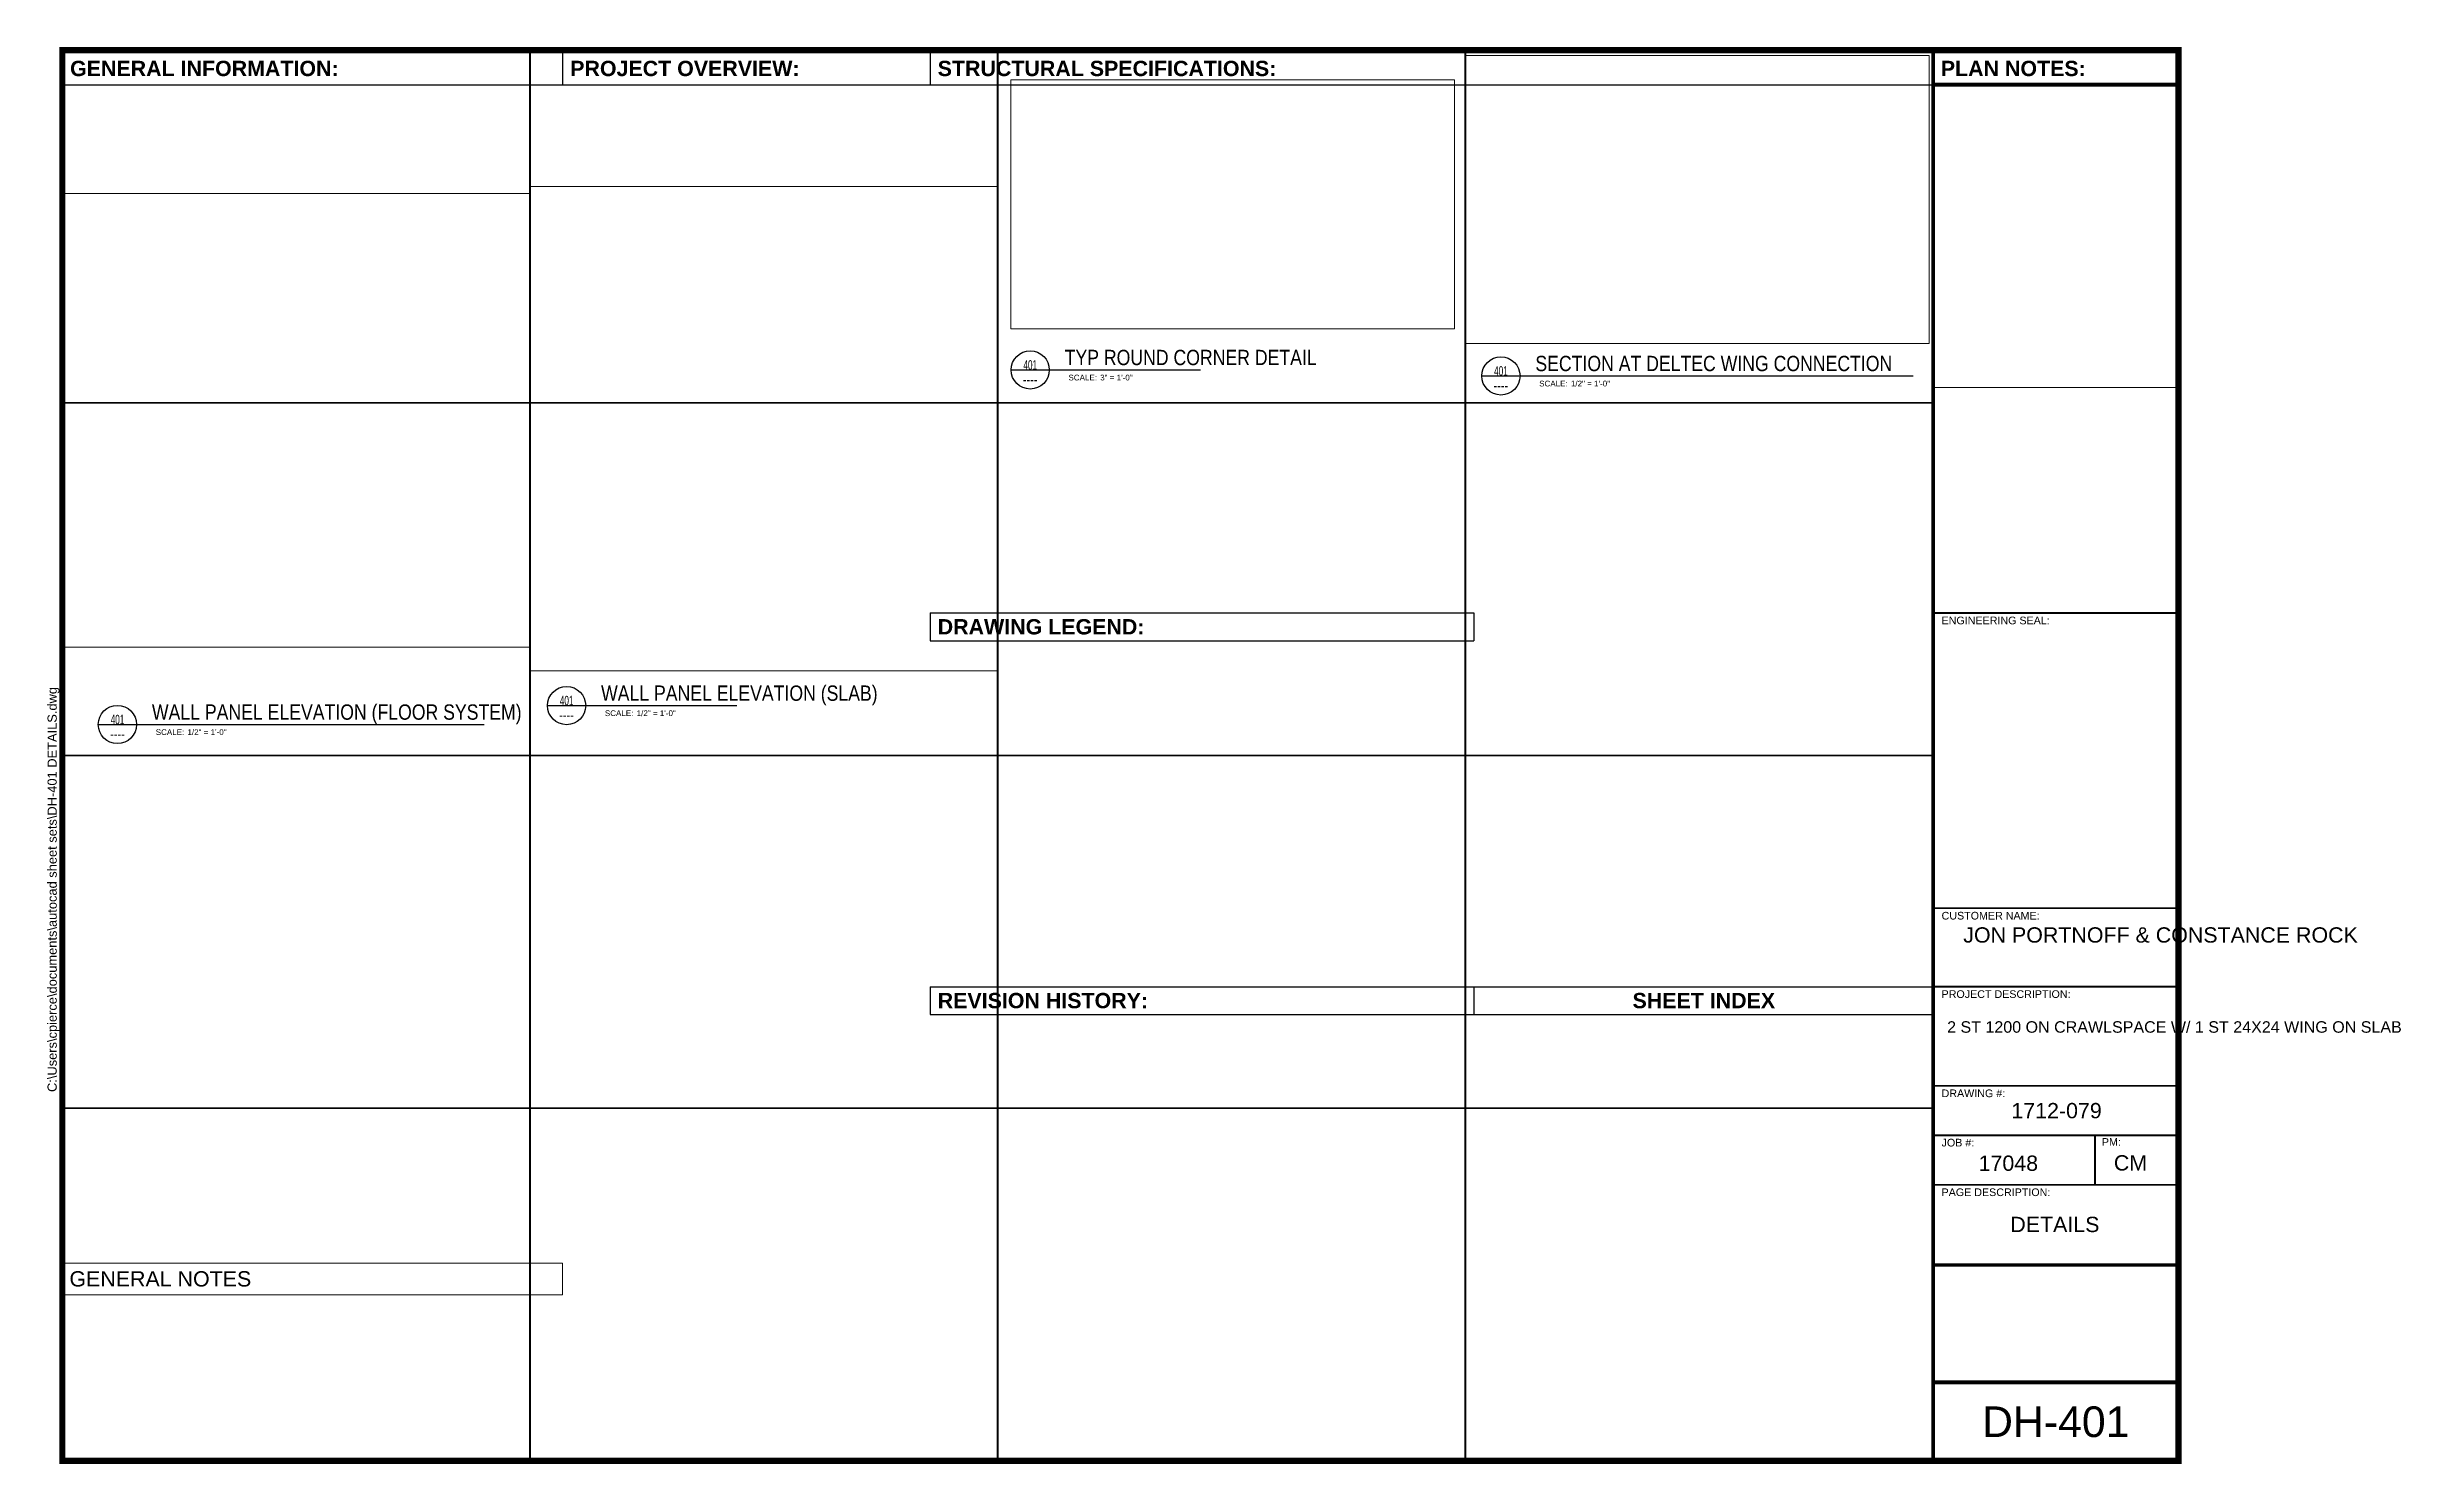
# Paper-space layout 'DH-401 DETAILS' of a CAD drawing. Header units: inches. Extents: x -0.2 to 38.2, y 0.2 to 23.3.
import ezdxf
from ezdxf.enums import TextEntityAlignment as Align

# ---------------------------------------------------------------- set-up
doc = ezdxf.new("R2010")
doc.units = ezdxf.units.IN
doc.header["$MEASUREMENT"] = 0
doc.set_wipeout_variables(frame=1)
doc.layers.add('VIEWPORT', color=14, linetype='Continuous', plot=False)
doc.styles.get("Standard").update_dxf_attribs({"font": 'arial.ttf'})
doc.styles.add('style1', font='arial.ttf')
doc.styles.add('style2', font='arialbd.ttf')
picture_1 = doc.add_image_def('image1.jpg', size_in_pixel=(1114, 539))

# ---------------------------------------------------------------- blocks, each defined once
blk = doc.blocks.new('*T13')
at = {"color": 0, "linetype": 'ByBlock', "lineweight": -2, "transparency": 16777216}
for p, q in [((0, 0), (16.39, 0)), ((0, 0), (0, -0.453)), ((8.877, 0), (8.877, -0.453)), ((16.39, 0), (16.39, -0.453)), ((0, -0.453), (16.39, -0.453))]:
    blk.add_line(p, q, dxfattribs=at)
at = {"color": 0, "transparency": 16777216, "char_height": 0.25, "style": 'style2'}
for s, insert, width, attachment_point in [('REVISION HISTORY:', (0.125, -0.227), 8.62669, 4), ('SHEET INDEX', (12.633, -0.227), 7.39302, 5)]:
    blk.add_mtext(s, dxfattribs=dict(at, insert=insert, width=width, attachment_point=attachment_point))
blk = doc.blocks.new('*T14')
at = {"layer": 'Defpoints', "color": 8, "linetype": 'ByBlock', "lineweight": 0, "transparency": 16777216}
for p, q in [((0, 0), (8.176, 0)), ((0, 0), (0, -0.521)), ((8.176, 0), (8.176, -0.521)), ((0, -0.521), (8.176, -0.521))]:
    blk.add_line(p, q, dxfattribs=at)
at = {"color": 0, "transparency": 16777216, "insert": (0.125, -0.26), "char_height": 0.25, "width": 7.92557, "attachment_point": 4, "style": 'style1'}
blk.add_mtext('GENERAL NOTES', dxfattribs=at)
blk = doc.blocks.new('*T15')
at = {"color": 0, "linetype": 'ByBlock', "lineweight": -2, "transparency": 16777216}
for p, q in [((0, 0), (30.542, 0)), ((0, 0), (0, -0.528)), ((8.165, 0), (8.165, -0.528)), ((14.165, 0), (14.165, -0.528)), ((30.542, 0), (30.542, -0.528)), ((0, -0.528), (30.542, -0.528))]:
    blk.add_line(p, q, dxfattribs=at)
at = {"color": 0, "transparency": 16777216, "char_height": 0.25, "attachment_point": 4, "style": 'style2'}
for s, insert, width in [('GENERAL INFORMATION:', (0.125, -0.264), 7.91507), ('PROJECT OVERVIEW:', (8.29, -0.264), 5.75), ('STRUCTURAL SPECIFICATIONS:', (14.29, -0.264), 16.12678)]:
    blk.add_mtext(s, dxfattribs=dict(at, insert=insert, width=width))
blk = doc.blocks.new('*T16')
at = {"color": 0, "linetype": 'ByBlock', "lineweight": -2, "transparency": 16777216}
for p, q in [((0, 0), (4.005, 0)), ((0, 0), (0, -0.528)), ((4.005, 0), (4.005, -0.528)), ((0, -0.528), (4.005, -0.528))]:
    blk.add_line(p, q, dxfattribs=at)
at = {"color": 0, "transparency": 16777216, "insert": (0.125, -0.264), "char_height": 0.25, "width": 3.75549, "attachment_point": 4, "style": 'style2'}
blk.add_mtext('PLAN NOTES:', dxfattribs=at)
blk = doc.blocks.new('*T17')
at = {"color": 0, "linetype": 'ByBlock', "lineweight": -2, "transparency": 16777216}
for p, q in [((0, 0), (8.877, 0)), ((0, 0), (0, -0.453)), ((8.877, 0), (8.877, -0.453)), ((0, -0.453), (8.877, -0.453))]:
    blk.add_line(p, q, dxfattribs=at)
at = {"color": 0, "transparency": 16777216, "insert": (0.125, -0.227), "char_height": 0.25, "width": 8.62669, "attachment_point": 4, "style": 'style2'}
blk.add_mtext('DRAWING LEGEND:', dxfattribs=at)
blk = doc.blocks.new('*U8')
at = {"const_width": 0.1}
blk.add_lwpolyline([(-0.055, -0.05), (34.492, -0.05), (34.492, 22.982), (-0.055, 22.982)], close=True, dxfattribs=at)
blk.add_lwpolyline([(-0.055, 22.982), (30.487, 22.982), (30.487, -0.05), (-0.055, -0.05)], close=True)
blk.add_lwpolyline([(-0.055, 22.982), (30.487, 22.982), (30.487, -0.05), (-0.055, -0.05)], close=True)
for points, const_width in [([(30.487, 22.982), (30.487, -0.05)], 0.0625), ([(30.487, 9.701), (30.487, 22.982)], 0.0469), ([(30.463, 22.418), (34.492, 22.418)], 0.0625), ([(30.487, 13.793), (34.492, 13.793)], 0.0312), ([(34.505, 8.974), (30.5, 8.974)], 0.0312), ([(30.5, 7.69), (34.505, 7.69)], 0.0312), ([(34.505, 6.073), (30.5, 6.073)], 0.0312), ([(30.5, 5.264), (34.505, 5.264)], 0.0312), ([(33.13, 5.264), (33.13, 4.456)], 0.0312), ([(30.5, 4.456), (34.505, 4.456)], 0.0312), ([(30.5, 3.145), (34.505, 3.145)], 0.0501), ([(30.487, 1.227), (34.492, 1.227)], 0.0501)]:
    blk.add_lwpolyline(points, dxfattribs=dict(const_width=const_width))
at = {"layer": 'VIEWPORT', "const_width": 0.0312}
for points in [[(7.58, 17.224), (7.58, 22.982)], [(15.216, 17.224), (15.216, 22.982)], [(22.851, 17.224), (22.851, 22.982)], [(-0.055, 17.224), (7.58, 17.224)], [(15.216, 17.224), (7.58, 17.224)], [(7.58, 17.224), (7.58, 11.466)], [(15.216, 17.224), (22.851, 17.224)], [(15.216, 17.224), (15.216, 11.466)], [(30.487, 17.224), (22.851, 17.224)], [(22.851, 17.224), (22.851, 11.466)], [(-0.055, 11.466), (7.58, 11.466)], [(15.216, 11.466), (7.58, 11.466)], [(7.58, 5.708), (7.58, 11.466)], [(15.216, 5.708), (15.216, 11.466)], [(15.216, 11.466), (22.851, 11.466)], [(22.851, 5.708), (22.851, 11.466)], [(30.487, 11.466), (22.851, 11.466)], [(-0.055, 5.708), (7.58, 5.708)], [(15.216, 5.708), (7.58, 5.708)], [(7.58, 5.708), (7.58, -0.05)], [(15.216, 5.708), (22.851, 5.708)], [(15.216, 5.708), (15.216, -0.05)], [(30.487, 5.708), (22.851, 5.708)], [(22.851, 5.708), (22.851, -0.05)]]:
    blk.add_lwpolyline(points, dxfattribs=at)
for name, p in [('*T15', (-0.055, 22.945)), ('*T16', (30.487, 22.945)), ('*T17', (14.11, 13.793)), ('*T13', (14.11, 7.69)), ('*T14', (-0.066, 3.18))]:
    blk.add_blockref(name, p)
at = {"style": 'style1'}
for s, p in [('ENGINEERING SEAL:', (30.625, 13.608)), ('CUSTOMER NAME:', (30.625, 8.788)), ('PROJECT DESCRIPTION:', (30.625, 7.508)), ('DRAWING #:', (30.625, 5.888)), ('JOB #:', (30.625, 5.083)), ('PM:', (33.242, 5.094)), ('PAGE DESCRIPTION:', (30.625, 4.273))]:
    blk.add_text(s, height=0.125, dxfattribs=at).set_placement(p)
for tag, p, height in [('CUSTOMERNAME_001', (30.463, 8.201), 0.25), ('PROJDESC_001', (30.026, 6.782), 0.188), ('PAGEDESC_001', (30.744, 3.881), 0.25), ('PAGEDESC_002', (32.047, 3.465), 0.25)]:
    blk.add_attdef(tag, p, '', height=height, dxfattribs=at)
for tag, p in [('DRAWINGNUMBER', (32.502, 5.668)), ('JOBNUMBER', (31.715, 4.81)), ('PM', (33.709, 4.815))]:
    blk.add_attdef(tag, text='', height=0.25, dxfattribs=at).set_placement(p, align=Align.MIDDLE_CENTER)
at = {"layer": 'VIEWPORT', "color": 0, "style": 'style1', "flags": 8}
blk.add_attdef('FNAME', (-0.148, 5.972), '', height=0.15, rotation=90, dxfattribs=at)
image = blk.add_image(picture_1, insert=(30.5, 1.25), size_in_units=(3.959, 1.915), dxfattribs=dict(fade=32))
image.dxf.flags = 15
blk = doc.blocks.new('*U22')
at = {"insert": (0.937, -0.578), "char_height": 0.0938, "width": 1.125, "attachment_point": 1}
blk.add_mtext('SCALE: ', dxfattribs=at)
at = {"color": 7, "flags": 8}
blk.add_attdef('VIEWNAME', (0.875, -0.422), '', height=0.25, dxfattribs=at)
blk.add_attdef('VIEWPORTSCALE', text='', height=0.0938, dxfattribs=at).set_placement((1.455, -0.578), align=Align.TOP_LEFT)
at = {"color": 5}
blk.add_wipeout([(0.312, -0.188), (0.293, -0.188), (0.273, -0.19), (0.254, -0.193), (0.235, -0.197), (0.216, -0.203), (0.197, -0.209), (0.179, -0.217), (0.162, -0.226), (0.145, -0.236), (0.129, -0.247), (0.113, -0.259), (0.099, -0.272), (0.085, -0.286), (0.072, -0.301), (0.06, -0.316), (0.049, -0.333), (0.039, -0.349), (0.03, -0.367), (0.022, -0.385), (0.015, -0.403), (0.01, -0.422), (0.006, -0.441), (0.002, -0.461), (0.001, -0.48), (0, -0.5), (0.001, -0.52), (0.002, -0.539), (0.006, -0.559), (0.01, -0.578), (0.015, -0.597), (0.022, -0.615), (0.03, -0.633), (0.039, -0.651), (0.049, -0.667), (0.06, -0.684), (0.072, -0.699), (0.085, -0.714), (0.099, -0.728), (0.113, -0.741), (0.129, -0.753), (0.145, -0.764), (0.162, -0.774), (0.179, -0.783), (0.197, -0.791), (0.216, -0.797), (0.235, -0.803), (0.254, -0.807), (0.273, -0.81), (0.293, -0.812), (0.312, -0.812), (0.332, -0.812), (0.352, -0.81), (0.371, -0.807), (0.39, -0.803), (0.409, -0.797), (0.428, -0.791), (0.446, -0.783), (0.463, -0.774), (0.48, -0.764), (0.496, -0.753), (0.512, -0.741), (0.526, -0.728), (0.54, -0.714), (0.553, -0.699), (0.565, -0.684), (0.576, -0.667), (0.586, -0.651), (0.595, -0.633), (0.603, -0.615), (0.61, -0.597), (0.615, -0.578), (0.619, -0.559), (0.623, -0.539), (0.624, -0.52), (0.625, -0.5), (0.624, -0.48), (0.623, -0.461), (0.619, -0.441), (0.615, -0.422), (0.61, -0.403), (0.603, -0.385), (0.595, -0.367), (0.586, -0.349), (0.576, -0.333), (0.565, -0.316), (0.553, -0.301), (0.54, -0.286), (0.526, -0.272), (0.512, -0.259), (0.496, -0.247), (0.48, -0.236), (0.463, -0.226), (0.446, -0.217), (0.428, -0.209), (0.409, -0.203), (0.39, -0.197), (0.371, -0.193), (0.352, -0.19), (0.332, -0.188)], dxfattribs=at).dxf.layer = 'Defpoints'
at = {"lineweight": 25}
blk.add_line((0.625, -0.5), (6.302, -0.5), dxfattribs=at)
blk.add_lwpolyline([(0, -0.5), (0.625, -0.5)])
blk.add_circle((0.312, -0.5), 0.312, dxfattribs=at)
at = {"color": 7, "width": 0.6125}
blk.add_attdef('SHEETNUMBER', text='', height=0.156, dxfattribs=at).set_placement((0.312, -0.419), align=Align.MIDDLE_CENTER)
at = {"color": 7, "width": 0.825, "flags": 8}
blk.add_attdef('VIEWNUMBER', text='', height=0.156, dxfattribs=at).set_placement((0.312, -0.657), align=Align.MIDDLE_CENTER)
blk = doc.blocks.new('Drawing Block Title')
at = {"insert": (0.937, -0.578), "char_height": 0.0938, "width": 1.125, "attachment_point": 1}
blk.add_mtext('SCALE: ', dxfattribs=at)
at = {"color": 7, "flags": 8}
blk.add_attdef('VIEWNAME', (0.875, -0.422), '', height=0.25, dxfattribs=at)
blk.add_attdef('VIEWPORTSCALE', text='', height=0.0938, dxfattribs=at).set_placement((1.455, -0.578), align=Align.TOP_LEFT)
at = {"color": 5}
blk.add_wipeout([(0.312, -0.188), (0.293, -0.188), (0.273, -0.19), (0.254, -0.193), (0.235, -0.197), (0.216, -0.203), (0.197, -0.209), (0.179, -0.217), (0.162, -0.226), (0.145, -0.236), (0.129, -0.247), (0.113, -0.259), (0.099, -0.272), (0.085, -0.286), (0.072, -0.301), (0.06, -0.316), (0.049, -0.333), (0.039, -0.349), (0.03, -0.367), (0.022, -0.385), (0.015, -0.403), (0.01, -0.422), (0.006, -0.441), (0.002, -0.461), (0.001, -0.48), (0, -0.5), (0.001, -0.52), (0.002, -0.539), (0.006, -0.559), (0.01, -0.578), (0.015, -0.597), (0.022, -0.615), (0.03, -0.633), (0.039, -0.651), (0.049, -0.667), (0.06, -0.684), (0.072, -0.699), (0.085, -0.714), (0.099, -0.728), (0.113, -0.741), (0.129, -0.753), (0.145, -0.764), (0.162, -0.774), (0.179, -0.783), (0.197, -0.791), (0.216, -0.797), (0.235, -0.803), (0.254, -0.807), (0.273, -0.81), (0.293, -0.812), (0.312, -0.812), (0.332, -0.812), (0.352, -0.81), (0.371, -0.807), (0.39, -0.803), (0.409, -0.797), (0.428, -0.791), (0.446, -0.783), (0.463, -0.774), (0.48, -0.764), (0.496, -0.753), (0.512, -0.741), (0.526, -0.728), (0.54, -0.714), (0.553, -0.699), (0.565, -0.684), (0.576, -0.667), (0.586, -0.651), (0.595, -0.633), (0.603, -0.615), (0.61, -0.597), (0.615, -0.578), (0.619, -0.559), (0.623, -0.539), (0.624, -0.52), (0.625, -0.5), (0.624, -0.48), (0.623, -0.461), (0.619, -0.441), (0.615, -0.422), (0.61, -0.403), (0.603, -0.385), (0.595, -0.367), (0.586, -0.349), (0.576, -0.333), (0.565, -0.316), (0.553, -0.301), (0.54, -0.286), (0.526, -0.272), (0.512, -0.259), (0.496, -0.247), (0.48, -0.236), (0.463, -0.226), (0.446, -0.217), (0.428, -0.209), (0.409, -0.203), (0.39, -0.197), (0.371, -0.193), (0.352, -0.19), (0.332, -0.188)], dxfattribs=at).dxf.layer = 'Defpoints'
at = {"lineweight": 25}
blk.add_line((0.625, -0.5), (3.094, -0.5), dxfattribs=at)
blk.add_lwpolyline([(0, -0.5), (0.625, -0.5)])
blk.add_circle((0.312, -0.5), 0.312, dxfattribs=at)
at = {"color": 7, "width": 0.6125}
blk.add_attdef('SHEETNUMBER', text='', height=0.156, dxfattribs=at).set_placement((0.312, -0.419), align=Align.MIDDLE_CENTER)
at = {"color": 7, "width": 0.825, "flags": 8}
blk.add_attdef('VIEWNUMBER', text='', height=0.156, dxfattribs=at).set_placement((0.312, -0.657), align=Align.MIDDLE_CENTER)
blk = doc.blocks.new('*U23')
at = {"insert": (0.937, -0.578), "char_height": 0.0938, "width": 1.125, "attachment_point": 1}
blk.add_mtext('SCALE: ', dxfattribs=at)
at = {"color": 7, "flags": 8}
blk.add_attdef('VIEWNAME', (0.875, -0.422), '', height=0.25, dxfattribs=at)
blk.add_attdef('VIEWPORTSCALE', text='', height=0.0938, dxfattribs=at).set_placement((1.455, -0.578), align=Align.TOP_LEFT)
at = {"color": 5}
blk.add_wipeout([(0.312, -0.188), (0.293, -0.188), (0.273, -0.19), (0.254, -0.193), (0.235, -0.197), (0.216, -0.203), (0.197, -0.209), (0.179, -0.217), (0.162, -0.226), (0.145, -0.236), (0.129, -0.247), (0.113, -0.259), (0.099, -0.272), (0.085, -0.286), (0.072, -0.301), (0.06, -0.316), (0.049, -0.333), (0.039, -0.349), (0.03, -0.367), (0.022, -0.385), (0.015, -0.403), (0.01, -0.422), (0.006, -0.441), (0.002, -0.461), (0.001, -0.48), (0, -0.5), (0.001, -0.52), (0.002, -0.539), (0.006, -0.559), (0.01, -0.578), (0.015, -0.597), (0.022, -0.615), (0.03, -0.633), (0.039, -0.651), (0.049, -0.667), (0.06, -0.684), (0.072, -0.699), (0.085, -0.714), (0.099, -0.728), (0.113, -0.741), (0.129, -0.753), (0.145, -0.764), (0.162, -0.774), (0.179, -0.783), (0.197, -0.791), (0.216, -0.797), (0.235, -0.803), (0.254, -0.807), (0.273, -0.81), (0.293, -0.812), (0.312, -0.812), (0.332, -0.812), (0.352, -0.81), (0.371, -0.807), (0.39, -0.803), (0.409, -0.797), (0.428, -0.791), (0.446, -0.783), (0.463, -0.774), (0.48, -0.764), (0.496, -0.753), (0.512, -0.741), (0.526, -0.728), (0.54, -0.714), (0.553, -0.699), (0.565, -0.684), (0.576, -0.667), (0.586, -0.651), (0.595, -0.633), (0.603, -0.615), (0.61, -0.597), (0.615, -0.578), (0.619, -0.559), (0.623, -0.539), (0.624, -0.52), (0.625, -0.5), (0.624, -0.48), (0.623, -0.461), (0.619, -0.441), (0.615, -0.422), (0.61, -0.403), (0.603, -0.385), (0.595, -0.367), (0.586, -0.349), (0.576, -0.333), (0.565, -0.316), (0.553, -0.301), (0.54, -0.286), (0.526, -0.272), (0.512, -0.259), (0.496, -0.247), (0.48, -0.236), (0.463, -0.226), (0.446, -0.217), (0.428, -0.209), (0.409, -0.203), (0.39, -0.197), (0.371, -0.193), (0.352, -0.19), (0.332, -0.188)], dxfattribs=at).dxf.layer = 'Defpoints'
at = {"lineweight": 25}
blk.add_line((0.625, -0.5), (7.045, -0.5), dxfattribs=at)
blk.add_lwpolyline([(0, -0.5), (0.625, -0.5)])
blk.add_circle((0.312, -0.5), 0.312, dxfattribs=at)
at = {"color": 7, "width": 0.6125}
blk.add_attdef('SHEETNUMBER', text='', height=0.156, dxfattribs=at).set_placement((0.312, -0.419), align=Align.MIDDLE_CENTER)
at = {"color": 7, "width": 0.825, "flags": 8}
blk.add_attdef('VIEWNUMBER', text='', height=0.156, dxfattribs=at).set_placement((0.312, -0.657), align=Align.MIDDLE_CENTER)

psp = doc.layouts.new('DH-401 DETAILS')

# ---------------------------------------------------------------- block references
ref = psp.add_blockref('*U8', (0.125, 0.306))
ref.add_attrib('CUSTOMERNAME_001', 'JON PORTNOFF & CONSTANCE ROCK', (31.104, 8.717), dxfattribs={"height": 0.25, "style": 'style1'})
ref.add_attrib('PROJDESC_001', '2 ST 1200 ON CRAWLSPACE W/ 1 ST 24X24 WING ON SLAB', (30.84, 7.246), dxfattribs={"height": 0.1875, "style": 'style1'})
ref.add_attrib('DRAWINGNUMBER', '1712-079', dxfattribs={"height": 0.25, "style": 'style1'}).set_placement((32.627, 5.974), align=Align.MIDDLE_CENTER)
ref.add_attrib('JOBNUMBER', '17048', dxfattribs={"height": 0.25, "style": 'style1'}).set_placement((31.84, 5.116), align=Align.MIDDLE_CENTER)
ref.add_attrib('FNAME', 'C:\\Users\\cpierce\\documents\\autocad sheet sets\\DH-401 DETAILS.dwg', (-0.023, 6.278), dxfattribs={"layer": 'VIEWPORT', "color": 0, "height": 0.15021, "rotation": 90, "style": 'style1'})
ref.add_attrib('PM', 'CM', dxfattribs={"height": 0.25, "style": 'style1'}).set_placement((33.834, 5.121), align=Align.MIDDLE_CENTER)
ref.add_attrib('PAGEDESC_001', 'DETAILS', (31.872, 3.991), dxfattribs={"height": 0.25, "style": 'style1'})
ref.add_attrib('SH#', 'DH-401', dxfattribs={"height": 0.5, "style": 'style1'}).set_placement((32.614, 0.895), align=Align.MIDDLE_CENTER)

# ---------------------------------------------------------------- viewports
at = {"layer": 'VIEWPORT'}
for center, size, view_center_point, view_height, status, view_target_point in [((26.761, 20.849), (7.569, 4.70663), (-38.422, 14.601), 112.95906, 5, (612.034, 775.071)), ((19.177, 20.771), (7.243, 4.06282), (0.68, 0.128), 16.25127, 4, (22306.072, 8730.31)), ((11.523, 17.109), (7.635, 7.9087), (-318.028, 292.129), 189.8097, 3, (526.035, 524.045))]:
    vp = psp.add_viewport(center=center, size=size, view_center_point=view_center_point, view_height=view_height, status=status, dxfattribs=dict(at, view_target_point=view_target_point))
    vp.frozen_layers = ['0', 'VIEWPORT']
vp = psp.add_viewport(center=(32.612, 20.253), size=(4, 4.9418), view_center_point=(1706.515, 444.326), view_height=4.9418, status=6, dxfattribs=at)
vp.frozen_layers = ['0', 'VIEWPORT']
at = {"layer": 'VIEWPORT', "view_target_point": (526.035, 524.045)}
vp = psp.add_viewport(center=(3.888, 17.243), size=(7.635, 7.40767), view_center_point=(-318.932, 71.375), view_height=177.78412, dxfattribs=at)
vp.frozen_layers = ['0', 'VIEWPORT']

# ---------------------------------------------------------------- next in the draw order: block references
ref = psp.add_blockref('Drawing Block Title', (15.558, 18.567))
ref.add_attrib('VIEWNAME', 'TYP ROUND CORNER DETAIL', (16.433, 18.145), dxfattribs={"color": 7, "height": 0.25, "width": 0.825})
ref.add_attrib('VIEWNUMBER', '----', dxfattribs={"color": 7, "height": 0.1562, "width": 0.825}).set_placement((15.871, 17.91), align=Align.MIDDLE_CENTER)
ref.add_attrib('VIEWPORTSCALE', '3" = 1\'-0"', dxfattribs={"color": 7, "height": 0.0938}).set_placement((17.013, 17.989), align=Align.TOP_LEFT)
ref.add_attrib('SHEETNUMBER', '401', dxfattribs={"color": 7, "height": 0.1562, "width": 0.6125}).set_placement((15.871, 18.148), align=Align.MIDDLE_CENTER)
ref = psp.add_blockref('*U23', (23.243, 18.469))
ref.add_attrib('VIEWNAME', 'SECTION AT DELTEC WING CONNECTION', (24.118, 18.047), dxfattribs={"color": 7, "height": 0.25, "width": 0.825})
ref.add_attrib('VIEWNUMBER', '----', dxfattribs={"color": 7, "height": 0.1562, "width": 0.825}).set_placement((23.556, 17.812), align=Align.MIDDLE_CENTER)
ref.add_attrib('VIEWPORTSCALE', '1/2" = 1\'-0"', dxfattribs={"color": 7, "height": 0.0938}).set_placement((24.698, 17.891), align=Align.TOP_LEFT)
ref.add_attrib('SHEETNUMBER', '401', dxfattribs={"color": 7, "height": 0.1562, "width": 0.6125}).set_placement((23.556, 18.05), align=Align.MIDDLE_CENTER)
ref = psp.add_blockref('Drawing Block Title', (7.989, 13.087))
ref.add_attrib('VIEWNAME', 'WALL PANEL ELEVATION (SLAB)', (8.864, 12.665), dxfattribs={"color": 7, "height": 0.25, "width": 0.825})
ref.add_attrib('VIEWNUMBER', '----', dxfattribs={"color": 7, "height": 0.1562, "width": 0.825}).set_placement((8.302, 12.43), align=Align.MIDDLE_CENTER)
ref.add_attrib('VIEWPORTSCALE', '1/2" = 1\'-0"', dxfattribs={"color": 7, "height": 0.0938}).set_placement((9.445, 12.509), align=Align.TOP_LEFT)
ref.add_attrib('SHEETNUMBER', '401', dxfattribs={"color": 7, "height": 0.1562, "width": 0.6125}).set_placement((8.302, 12.668), align=Align.MIDDLE_CENTER)
ref = psp.add_blockref('*U22', (0.656, 12.778))
ref.add_attrib('VIEWNAME', 'WALL PANEL ELEVATION (FLOOR SYSTEM)', (1.531, 12.356), dxfattribs={"color": 7, "height": 0.25, "width": 0.825})
ref.add_attrib('VIEWNUMBER', '----', dxfattribs={"color": 7, "height": 0.1562, "width": 0.825}).set_placement((0.969, 12.121), align=Align.MIDDLE_CENTER)
ref.add_attrib('VIEWPORTSCALE', '1/2" = 1\'-0"', dxfattribs={"color": 7, "height": 0.0938}).set_placement((2.111, 12.2), align=Align.TOP_LEFT)
ref.add_attrib('SHEETNUMBER', '401', dxfattribs={"color": 7, "height": 0.1562, "width": 0.6125}).set_placement((0.969, 12.359), align=Align.MIDDLE_CENTER)

doc.saveas('drawing.dxf')
